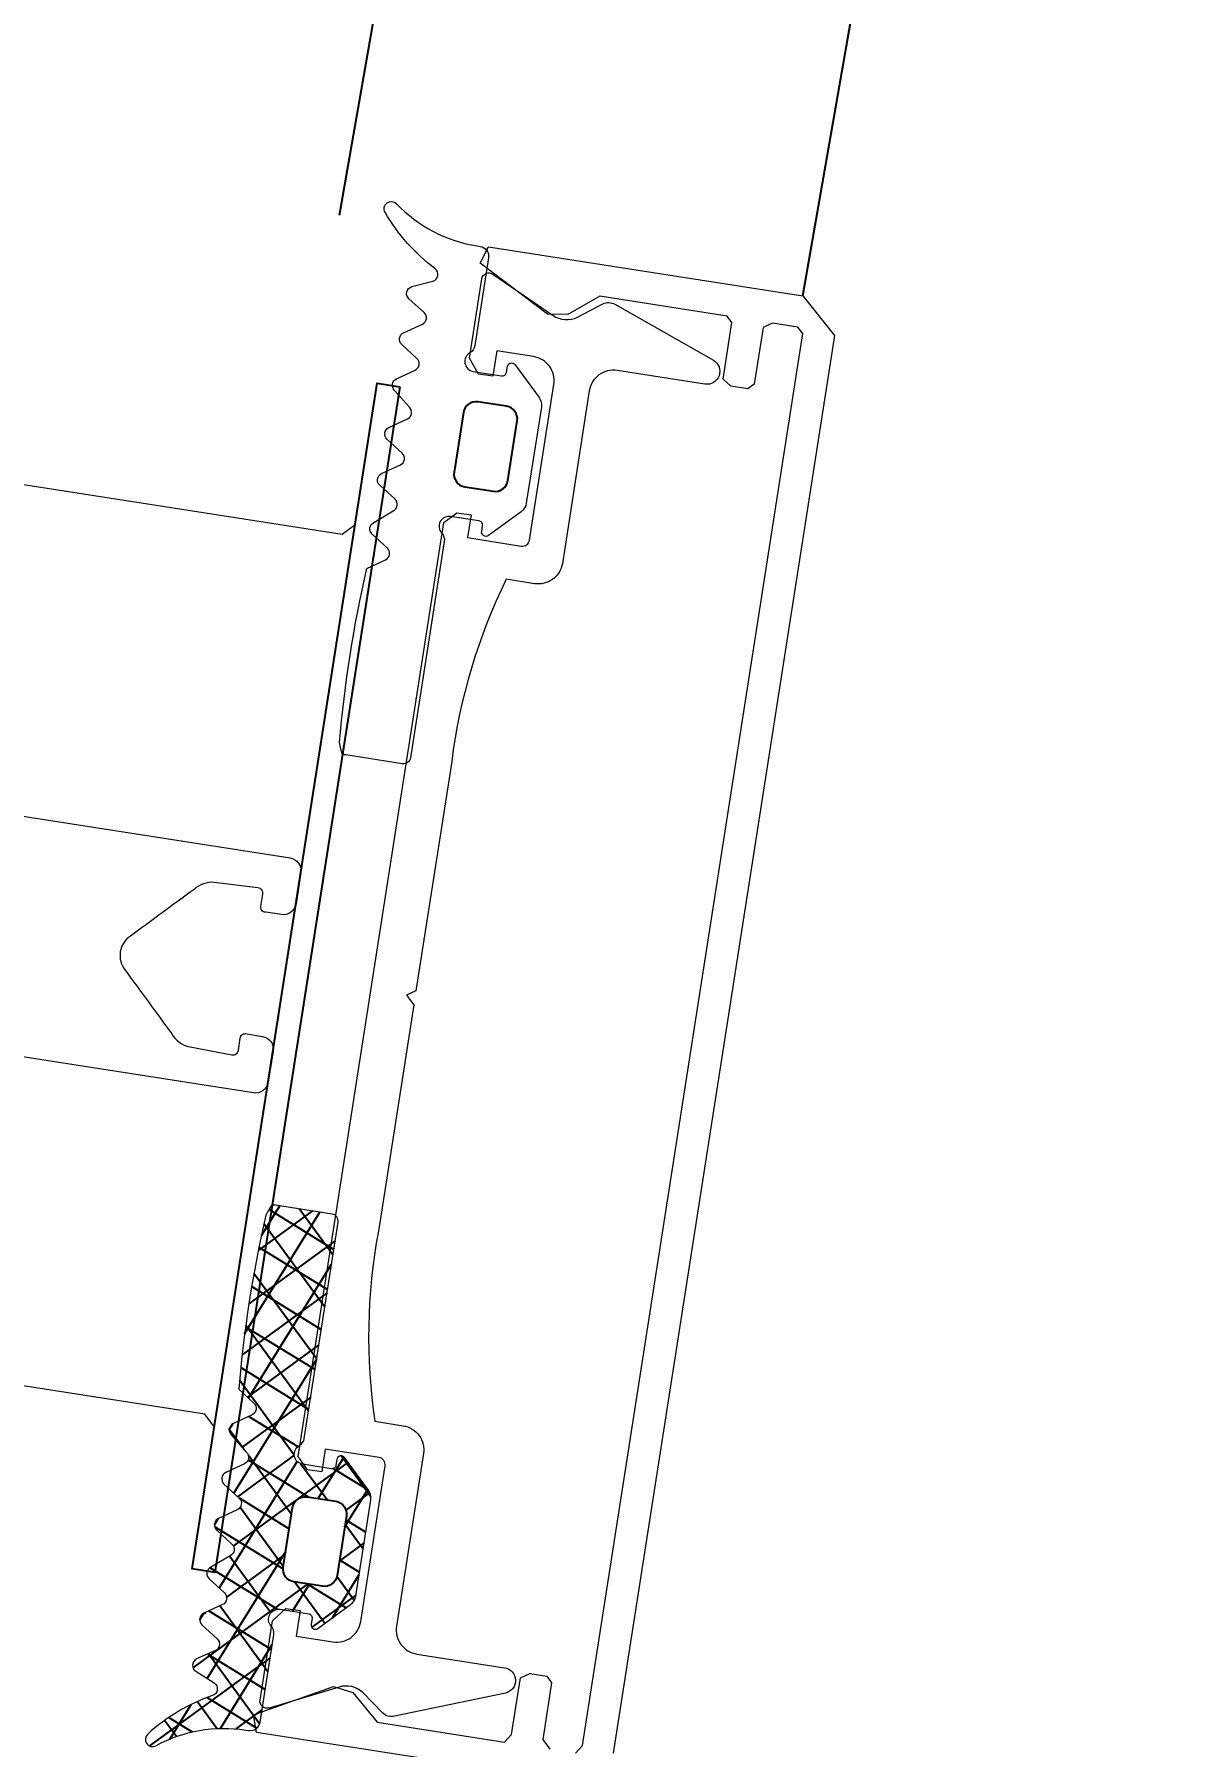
# Model space of a CAD drawing. Header units: millimetres. Extents: x -222892 to 671268, y 0 to 135099.
# Drawn here: x -53053.3 to -53004.1, y 112690.8 to 112763.7 of the extents above; entities that cross this region are included whole.
import ezdxf
from ezdxf import colors
from ezdxf.entities.mleader import LeaderData, LeaderLine
from ezdxf.math import Vec2, Vec3

# ---------------------------------------------------------------- set-up
doc = ezdxf.new("R2010")
doc.units = ezdxf.units.MM
for name, color, linetype in [('_TEXT', 7, 'Continuous'), ('АР_новое окно', 155, 'Continuous'), ('АР_Сущ Несущая стена', 216, 'Continuous')]:
    doc.layers.add(name, color=color, linetype=linetype)
doc.layers.add('АР_Окна', color=4, linetype='Continuous', lineweight=5)
doc.styles.add('ISOCPEUR', font='isocpeur.ttf', dxfattribs={"width": 0.85})

# ---------------------------------------------------------------- blocks, each defined once
blk = doc.blocks.new('стойка витр.')
h = blk.add_hatch()
h.set_pattern_fill('ANSI37', scale=0.5, angle=-69.23283665521843)
h.set_pattern_definition([(335.7671633447816, (-69115.91679156918, 318510.7132420751), (0.6515825639889636, 1.447617495164233), []), (65.76716334478155, (-69115.91679156918, 318510.7132420751), (-1.447617495164233, 0.6515825639889636), [])])
edge = h.paths.add_edge_path()
edge.add_arc((-61.4231846681505, -46.18171078326122), 0.5487303657935584, 155.7657062155241, 200.7671633447816)
edge.add_line((-61.92355794899049, -45.95647403381008), (-61.2158101547102, -44.38418138318229))
edge.add_arc((-61.04906058835331, -44.45924160668073), 0.1828645893715156, 20.76716334478156, 155.7657062155241)
edge.add_line((-60.87807688978501, -44.39440310015198), (-60.79158864807687, -44.62247867199039))
edge.add_arc((-60.62063568932354, -44.55765182228788), 0.1828317201998032, 200.7671633447816, 290.7671633447816)
edge.add_line((-60.55580883962102, -44.72860478100483), (-59.41573388126562, -44.29627843504568))
edge.add_arc((-59.56703588945675, -43.89728440591716), 0.4267183308264255, -69.23283665521843, 72.29363907948373)
edge.add_arc((-59.30747769982554, -43.08429274379887), 0.4267017864716978, 200.7671633447816, 252.293639079486)
edge.add_line((-59.70645626049372, -43.23558888620755), (-63.00984306025202, -34.52432573194528))
edge.add_arc((-62.72490235927398, -34.41627373836673), 0.3047399585219917, 110.7671633447816, 200.7671633447816)
edge.add_line((-62.83295435277978, -34.13133303751965), (-60.55276270053582, -33.26666451912024))
edge.add_arc((-60.44481104638544, -33.55134061801073), 0.3044569814295733, 76.40287424864536, 110.7671633447816)
edge.add_line((-60.3732352333609, -33.25541671472456), (-60.07017099490622, -33.59351893464918))
edge.add_arc((-108.2133039044274, -55.86215009907028), 53.04387976268197, 16.71140087810911, 24.82292581145404)
edge.add_line((-57.40971669906867, -40.60932389061054), (-57.92081016927841, -41.32469074693654))
edge.add_arc((-57.67080742027611, -41.49902445886983), 0.304784542952794, 145.110888314415, 256.4234383751481)
edge.add_line((-57.74235391136608, -41.79529244099831), (-56.88543317024596, -41.99189640294935))
edge.add_arc((-56.95697966133594, -42.28816438507783), 0.304784542952794, -34.8891116855724, 76.4234383751481)
edge.add_line((-56.70697691233363, -42.46249809701112), (-57.17481998566655, -43.29191928954242))
edge.add_arc((-56.92481723669334, -43.46625300146843), 0.304784542952794, 145.1108883144276, 256.4234383751481)
edge.add_line((-56.99636372778332, -43.76252098359691), (-56.1394429866632, -43.95912494554796))
edge.add_arc((-56.21098947775317, -44.25539292764006), 0.3047845429175452, -34.88911168634446, 76.4234383742182)
edge.add_line((-55.96098672877997, -44.42972663955879), (-56.47208019898972, -45.14509349588479))
edge.add_arc((-56.22207744998741, -45.31942720781808), 0.304784542952794, 145.110888314415, 256.4234383752311)
edge.add_line((-56.29362394107739, -45.61569518994656), (-55.43668121195515, -45.81235713578644))
edge.add_arc((-55.50822770304512, -46.10862511790765), 0.3047845429466369, -34.88911168643649, 76.42343837776687)
edge.add_line((-55.25822495407192, -46.28295882984094), (-55.76931842428166, -46.99832568616694))
edge.add_arc((-55.51931567527936, -47.17265939811477), 0.3047845429466368, 145.1108883110316, 256.4234383751786)
edge.add_line((-55.59086216636933, -47.46892738023598), (-54.69071301640361, -47.77952769444528))
edge.add_arc((-54.76225950749358, -48.07579567657376), 0.304784542952794, -34.88911168566796, 76.42343837513553)
edge.add_line((-54.51225675849128, -48.25012938850705), (-55.0233282406989, -48.96555422872189))
edge.add_arc((-54.7733254917257, -49.13988794066245), 0.3047845429466368, 145.1108883109486, 256.4234383751578)
edge.add_line((-54.84487198281568, -49.43615592278366), (-53.98795124169555, -49.6327598847347))
edge.add_arc((-54.05949773284374, -49.92902786688501), 0.3047845429818857, -34.88911169317796, 76.42343837111807)
edge.add_line((-53.80949498384143, -50.10336157886923), (-54.32058845405118, -50.81872843519523))
edge.add_arc((-54.07058570504887, -50.99306214712851), 0.3047845429527939, 145.110888314415, 256.4234383750821)
edge.add_line((-54.14213219613885, -51.289330129257), (-53.29055360303028, -51.47184183257195))
edge.add_arc((-53.362076024001, -51.76811134383752), 0.3047803799531579, -43.67508993618791, 76.42790436632716)
edge.add_line((-53.141638296569, -51.97858292939782), (-53.80995652789716, -52.62318184232572))
edge.add_arc((-53.58948976171087, -52.83365406201483), 0.304801821276656, 136.3285933989482, 262.747126980386)
edge.add_arc((-54.63612651554286, -61.05759711530845), 7.985474883734515, 59.5860415328172, 82.74712698038475)
edge.add_arc((-50.74783774605021, -54.43386708250182), 0.3048115604497932, 253.2910110232634, 419.5860415328165)
edge.add_arc((-52.57053616183111, -60.50577614369104), 6.03477116777137, 73.29101102326332, 110.7671633447816)
edge.add_line((-54.71029190413537, -54.86308986830409), (-54.82445022999309, -54.90637969896488))
edge.add_arc((-54.97574411131791, -54.50740710097307), 0.4266954176128115, 200.7671633447816, 290.7671633447816)
edge.add_line((-55.37471671431558, -54.65870098416781), (-56.71485841512913, -51.12465313347639))
edge.add_arc((-56.31587985443184, -50.97335699107498), 0.4267017864716978, 149.2366398299847, 200.7671633447816)
edge.add_arc((-57.04912318740389, -50.53689152278093), 0.4266140358978636, -30.76336017001563, 40.01429570365114)
edge.add_arc((-57.04924751253566, -50.53686138928606), 0.4266898917694475, 40.00046259028549, 110.7671633447816)
edge.add_line((-57.20053943697712, -50.13789395169442), (-58.34061702035251, -50.57022129308461))
edge.add_arc((-58.27579017065, -50.74117425180884), 0.1828317201998032, 110.7671633447816, 200.7671633447816)
edge.add_line((-58.44674312937423, -50.80600110151136), (-58.36025488766609, -51.03407667334977))
edge.add_arc((-58.5312385862635, -51.09891517987853), 0.1828645893715156, 245.768620474039, 380.7671633447816)
edge.add_line((-58.60629032819998, -51.26566856380668), (-60.17861897521652, -50.55800074261788))
edge.add_arc((-59.95340767674497, -50.05761600615369), 0.5487303657759914, 200.7671633447816, 245.768620474038)
edge.add_line((-60.46648650063435, -50.25217996134597), (-61.93626349206897, -46.37627473846078))
edge = h.paths.add_edge_path(flags=16)
edge.add_arc((-59.3589242202288, -49.0410722918532), 0.5414973949664272, 200.7671633447816, 290.7671633447816)
edge.add_line((-60.77816753828665, -46.82561758724478), (-59.8652400081919, -49.23307164497237))
edge.add_arc((-60.27185175029445, -46.63361823412561), 0.5414973949664272, 110.7671633447816, 200.7671633447816)
edge.add_line((-59.31039323387085, -45.68990118378861), (-60.46385110344272, -46.12730244614795))
edge.add_arc((-59.11839388072258, -46.19621697176626), 0.5414973949664272, 20.76716334478156, 110.7671633447816)
edge.add_line((-57.69915056266473, -48.4116716763674), (-58.61207809275948, -46.00421761863981))
edge.add_arc((-58.20546635065693, -48.60367102949385), 0.5414973949664272, -69.23283665521843, 20.76716334478156)
edge.add_line((-59.16692486710963, -49.54738807983085), (-58.01346699753776, -49.10998681747151))
at = {"lineweight": 0, "ltscale": 100, "transparency": 33554687}
for points in [[(-69.8438361948356, -5.633594956780144), (-69.21493715024553, -5.916666730459838), (-30.90838462579995, 8.609511357899464), (-30.62531285212026, 9.238410402496811), (-31.1873041553481, 10.72042096611403)], [(-67.79633972485317, -59.86096016635565), (-55.14222276612418, -55.06240889040782), (-55.17360051473952, -54.29197395897063), (-58.74284135404741, -53.81994964957266), (-59.49761640312499, -54.23655585793313), (-60.24856024209294, -55.69488708899735), (-65.37859903858043, -57.64024244590109), (-65.73629895772319, -57.38465222291416), (-66.6008891230158, -55.10466719327087), (-67.02936398953898, -55.00637070929224), (-67.71337109521846, -55.26575215648336), (-67.85490698204376, -55.58020167878567), (-66.99031681675115, -57.86018670842168), (-67.20262765098596, -58.33192996972502)], [(-68.22862381348386, -58.72099664351117), (-68.58632373265573, -58.46540642052423), (-90.15068845250062, -1.598661102303595), (-90.00917455367744, -1.284153596119722), (-88.98317839115043, -0.8950869223335758), (-88.55468153662514, -0.9934413902010419), (-87.69009137133253, -3.273426419786119), (-87.37564184903749, -3.414962306625966), (-86.69163474338711, -3.155580859434849), (-86.43607351230457, -2.797891934278596), (-87.30066367759719, -0.5179069046935183), (-87.1591497787449, -0.2033993985096458), (-82.02911098225741, 1.741955958394101), (-80.54324021661887, 1.262233232868311), (-79.70200834979187, 1.450846736610401), (-77.34320693471818, 4.170836259007046), (-77.83057009245385, 4.768357554989052), (-90.48468705118285, -0.0301937209587777), (-91.4479567084054, -1.960141251613095), (-69.79711318280897, -59.05493725829001)], [(-56.0608929025766, -41.98018508909445), (-55.7778211288678, -41.3512860444971), (-17.47126860445132, -26.8251079561378), (-16.84236955983215, -27.10817972981749), (-16.28037825660431, -28.59019029343472)]]:
    blk.add_lwpolyline(points, dxfattribs=at)
at = {"color": 7, "lineweight": 0, "ltscale": 100, "transparency": 33554687}
for points in [[(-74.06369480097783, 3.308391450875206, 0.5779496213016146), (-74.28822709678207, 3.786457927264564), (-75.21591578132939, 3.825837128097191, -0.615333828900983), (-75.41972296024323, 4.330405631961185, 0.1014034095220688), (-73.83454927545972, 7.11715754520992, 0.8870851218243345), (-74.38353605600423, 7.372048574252403, -0.1649969122064492), (-77.37516639285604, 4.905523520799761), (-77.48916274512885, 4.862295111939602, 0.4143043114941015), (-77.73690205768798, 4.311953389369592), (-76.39677740688785, 0.7779505007420084, 0.2286961432583318), (-76.12757003956358, 0.5227576163306367, -0.3190489133936659), (-75.8308042481076, 0.1276532846095506, -0.3190018552396916), (-76.10608007785049, -0.2827473570214352), (-77.2460725926212, -0.7150424396677408, -0.4143996870833266), (-77.48192731157178, -0.6088826129343943), (-77.5683841292921, -0.380889908366953, 0.6683385997492722), (-77.90615079682902, -0.370689789611788), (-78.61388821495348, -1.942959389103635, 0.1988829373258806), (-78.62659800215624, -2.362689632165711), (-77.15678812476108, -6.238681577618991, 0.1988829373551211), (-76.86896414318471, -6.544446800158767), (-75.29665854779887, -7.25210424636316, 0.6683385997492723), (-75.05058378231479, -7.020506375207333), (-75.13704060006421, -6.792513670639892, -0.4143996870833266), (-75.03088077326538, -6.556658951718418), (-73.89088825849467, -6.124363869072113, -0.7102015621310012), (-73.37286607688293, -6.741579856578028, 0.2286961432583318), (-73.40517316877958, -7.111109647914418), (-70.10181337440736, -15.82230158713355, 0.414362099440266), (-69.70872084749863, -15.99923473002855), (-67.42870682594366, -15.13463357074215, 0.1511707915363169), (-67.28675684856717, -15.02397433044825), (-67.28408048482379, -14.56993261339812, 0.03540799054371244), (-69.94453478069045, -7.554127657436766), (-70.80145552181057, -7.357523695485725, -0.527867958552825), (-70.9799117797229, -6.88692200143123), (-70.46881830951315, -6.171555145097955, 0.5278679585528249), (-70.64727456742548, -5.700953451043461), (-71.54744570542243, -5.39029515288712, -0.527867958552825), (-71.72590196330566, -4.91969345882535), (-71.21480849309592, -4.20432660249935, 0.5278679585528249), (-71.39326475097914, -3.733724908495788), (-72.25018549209926, -3.537120946544746, -0.527867958552825), (-72.4286417500116, -3.066519252482976), (-71.91757026780397, -2.351094412268139, 0.5278679585717272), (-72.0960265256872, -1.880492718206369), (-72.95294726680731, -1.683888756255328, -0.5278679585717273), (-73.13140352474875, -1.213287062200834), (-72.66353846338461, -0.3839238536165794, 0.5278679585528249), (-72.84199472126784, 0.08667784044519067), (-73.69893745039008, 0.2833397862850688, -0.5278679585717273), (-73.8773937083024, 0.753941480339563), (-73.36630023809266, 1.469308336665563, 0.5278679585717272), (-73.5447564960632, 1.939910030763713), (-74.40167723721243, 2.136513992714754, -0.5278679585528251), (-74.58013349509565, 2.607115686776524)], [(-53.29055360303028, -51.47184183257923, -0.5779496213016146), (-53.141638296569, -51.97858292939782), (-53.80995652789716, -52.62318184232572, 0.615333828900983), (-53.62795459362678, -53.13601908472629, -0.1014034095220688), (-50.59355139863328, -54.17098724229436, -0.8870851218243345), (-50.83548992767464, -54.72580403192842, 0.1649969122064492), (-54.71037595931557, -54.86312174275372), (-54.82437231158838, -54.90635015161388, -0.4143043114941015), (-55.37473404189222, -54.65865529014263), (-56.71485869266326, -51.12465240150777, -0.2286961432583318), (-56.6825516007957, -50.75512261017138, 0.3190489133936659), (-56.72238630641368, -50.26258777469775, 0.3190018552396916), (-57.20057019143132, -50.1379056140504), (-58.34056270623114, -50.57020069668943, 0.4143996870833266), (-58.44672253300087, -50.80605541561818), (-58.36026571528055, -51.03404812018562, -0.6683385997492722), (-58.60634048073553, -51.26564599134144), (-60.17864607612137, -50.55798854513705, -0.1988829373258806), (-60.46647005763953, -50.25222332264093), (-61.93627993503469, -46.37623137718037, -0.1988829373551211), (-61.92357014780282, -45.95650113405281), (-61.21583272970747, -44.38423153456097, -0.6683385997492723), (-60.87806606217055, -44.39443165331613), (-60.79160924445023, -44.62242435788357, 0.4143996870833266), (-60.55575452549965, -44.72858418460964), (-59.41576201069984, -44.29628910197061, 0.7102015621310012), (-59.43724861560622, -43.49078250258754, -0.2286961432583318), (-59.70645598293049, -43.23558961817616), (-63.00981577733182, -34.52439767894975, -0.414362099440266), (-62.83288180333329, -34.13130552614166), (-60.55286778177833, -33.26670436685527, -0.1511707915363169), (-60.3732352333609, -33.25541671472456), (-60.07017099493532, -33.59351893464918, -0.03540799054371244), (-57.40971669906867, -40.60932389061054), (-57.92081016927841, -41.32469074693654, 0.527867958552825), (-57.74235391136608, -41.79529244099831), (-56.88543317024596, -41.99189640294935, -0.5278679585528249), (-56.70697691233363, -42.46249809701112), (-57.17481998566655, -43.29191928953514, 0.527867958552825), (-56.99636372778332, -43.76252098359691), (-56.1394429866632, -43.95912494554796, -0.5278679585528249), (-55.96098672877997, -44.42972663955879), (-56.47208019898972, -45.14509349588479, 0.527867958552825), (-56.29362394107739, -45.61569518994656), (-55.43668121195515, -45.81235713578644, -0.5278679585717272), (-55.25822495407192, -46.28295882984094), (-55.76931842428166, -46.99832568616694, 0.5278679585717273), (-55.59086216636933, -47.46892738023598), (-54.69071301640361, -47.77952769444528, -0.5278679585528249), (-54.51225675849128, -48.25012938850705), (-55.02332824072801, -48.96555422872189, 0.5278679585717273), (-54.84487198281568, -49.43615592278366), (-53.98795124169555, -49.6327598847347, -0.5278679585717272), (-53.80949498384143, -50.10336157886923), (-54.32058845405118, -50.81872843519523, 0.5278679585528251), (-54.14213219613885, -51.289330129257)]]:
    blk.add_lwpolyline(points, format="xyb", close=True, dxfattribs=at)
at = {"lineweight": 0, "ltscale": 100, "transparency": 33554687}
blk.add_lwpolyline([(-73.55412178576807, -6.30930235532287), (-74.18304982228437, -6.026241575636959), (-74.75303158370662, -6.242383619959583), (-74.40718232482322, -7.154412422125461), (-76.57319999407628, -7.975785172551696, -0.414362099391309), (-76.9662925209559, -7.798852029714908), (-79.34394296052051, -1.52882071842032, -0.4143260923197838), (-78.74236241533072, -0.1922330582674476), (-77.26035185172805, 0.3697582449676702), (-76.87127418394084, -0.6562669095073943), (-76.3012924225186, -0.4401248651847709), (-76.06142006575828, 0.3027815256646136), (-77.27188147796551, 3.494853341355338, 0.5512236456822476), (-77.7769173583074, 3.597680757055059), (-79.92338595120236, 1.349376512123854, -0.2673491356416615), (-80.91622193696094, 1.059369939495809), (-82.0875922003761, 1.397509788286698, 0.2496293600316565), (-82.58705019962508, 1.269536347390385), (-86.19986947378493, -1.925987660470128, 0.8270430078467679), (-85.63532520958688, -2.84412238272489), (-82.10129332900397, -1.503986737930973, -0.4143260923197836), (-80.76472567670862, -2.105611734441482), (-78.12768279598095, -9.059679143334506, 0.4143260923033303), (-76.7911151413573, -9.661304145942267), (-75.65109363460215, -9.228998069294903, -0.08279896819570452), (-71.78454054114991, -16.33338165576424), (-68.2828855071275, -25.56749207813118), (-67.85441064060433, -25.66578856210981), (-68.06674346281216, -26.13747383952432), (-64.60831683766446, -35.257587909633, -0.08279896819570452), (-62.79196445917478, -43.13942544953898), (-63.93198596592993, -43.57173152618634, 0.4143260923033303), (-64.53356650879141, -44.90831919242919), (-61.89652362803463, -51.86238660132221, -0.4143260923197836), (-62.49810417322442, -53.19897426147509), (-66.03213605380733, -54.539109906269, 0.8270430078467679), (-65.84594417811604, -55.60071914693981), (-61.02268547978019, -55.59720897083025, 0.2496293600316565), (-60.5639567229955, -55.36182965500484), (-59.91132736596046, -54.3320132763838, -0.2673491356416615), (-58.97583718542592, -53.89078178507043), (-55.8782996214868, -54.15051325823879, 0.5512236456822476), (-55.5684323037276, -53.73866745794658), (-56.77889371593483, -50.54659564225585), (-57.45105016132584, -50.14953851031169), (-58.02103192274808, -50.36568055463431), (-57.63195425496087, -51.39170570910937), (-59.11396481856355, -51.95369701235177, -0.4143260923197838), (-60.45053247085889, -51.35207201584126), (-62.82818291042349, -45.08204070453939, -0.414362099391309), (-62.65124893639586, -44.68894855178223), (-60.48523126714281, -43.867575801356), (-60.13938200823031, -44.77960460352188), (-59.56940024680807, -44.56346255919925), (-59.28629948117305, -43.93455252060812)], format="xyb", close=True, dxfattribs=at)
at = {"color": 7, "lineweight": 0, "ltscale": 100, "transparency": 33554687}
blk.add_lwpolyline([(-72.00534459005576, 0.06645459306309931), (-72.91737339223619, -0.2793946658493951)], dxfattribs=at)
blk.add_lwpolyline([(-72.91737339223619, -0.2793946658493951), (-54.81141330953687, -48.02608389785019), (-53.89938450735644, -47.68023463893769), (-72.00534459005576, 0.06645459306309931)], close=True)
at = {"color": 7}
for points in [[(-75.33468511578394, -1.905527627641277), (-74.42175758568919, -4.312981685368868, -0.414213562373095), (-74.73607402053312, -5.011296826465696), (-75.88953189010499, -5.44869808882504, -0.414213562373095), (-76.58784703121637, -5.134381653973833), (-77.50077456128201, -2.726927596246242, -0.414213562373095), (-77.18645812643808, -2.028612455142138), (-76.03300025686622, -1.591211192782794, -0.414213562373095)], [(-57.69915056266473, -48.4116716763674), (-58.61207809275948, -46.00421761863981, 0.414213562373095), (-59.31039323387085, -45.68990118378861), (-60.46385110341362, -46.12730244614795, 0.414213562373095), (-60.77816753828665, -46.82561758724478), (-59.8652400081919, -49.23307164497237, 0.414213562373095), (-59.16692486710963, -49.54738807983085), (-58.01346699753776, -49.10998681747151, 0.414213562373095)]]:
    blk.add_lwpolyline(points, format="xyb", close=True, dxfattribs=at)
at = {"lineweight": 0, "ltscale": 100, "transparency": 33554687}
blk.add_lwpolyline([(-33.2204523376422, -7.186144611914642), (-64.21182667926769, -18.93829823563283, 0.4143255057077639), (-64.53033920991584, -19.64587643784762), (-64.05480472955969, -20.89989428329136, 0.410627156480438), (-63.35370618529851, -21.2207818566676), (-62.72021259606117, -20.98055557451153, 0.4925517741577297), (-62.57218080674647, -20.68314875576471), (-62.75156135272118, -20.21010964907327, -0.4411110715409258), (-62.61002546586678, -19.89566012677096), (-60.83807044223067, -19.28752400128724, -0.2080566110632873), (-59.94503853938659, -19.40384657128016, -1.575399656426527e-05), (-56.87977393603069, -20.78551547546522, -0.4398191101055806), (-56.36006749374792, -22.15601788895583, -1.575399656426528e-05), (-57.73845635901671, -25.2227588602982, -0.2080566110632873), (-58.32981322327396, -25.9019745689875), (-60.05946139091975, -26.62167684709857, -0.4411110715409258), (-60.37391091321479, -26.48014096025872), (-60.5532914591895, -26.00710185356729, 0.4925517741577297), (-60.86130306290579, -25.88263065828505), (-61.49479665214312, -26.12285694043385, 0.410627156480438), (-61.80683951149695, -26.82793655114801), (-61.3313050311408, -28.08195439658448, 0.4143255057077639), (-60.62370682114852, -28.40042247599195), (-29.6323624739598, -16.64818975485105, 0.5239329190821609)], format="xyb", dxfattribs=at)
blk = doc.blocks.new('A$Cec9b444d')
at = {"layer": 'АР_новое окно'}
h = blk.add_hatch(dxfattribs=at)
h.set_pattern_fill('ANSI37', color=256, scale=0.4999999999999999, angle=13.33280903078263)
h.set_pattern_definition([(58.33280903078264, (-324779.8570535549, -27617.15146731825), (-1.351140091152684, 0.8334126853365726), []), (148.3328090307826, (-324779.8570535549, -27617.15146731825), (-0.8334126853365726, -1.351140091152684), [])])
edge = h.paths.add_edge_path()
edge.add_arc((6246.713757983909, 114.9106332943197), 0.5487303657935583, -8.864195898265393, 36.13726123099201, ccw=False)
edge.add_line((6247.156916215565, 115.2342314945803), (6246.140093192646, 116.6267407618972))
edge.add_arc((6245.992410560925, 116.5189015514164), 0.1828645893715156, 36.13726123099201, 171.1358041017345, ccw=False)
edge.add_line((6245.81173004451, 116.5470797006187), (6245.774143142668, 116.3060695198755))
edge.add_arc((6245.593495109389, 116.3342426031809), 0.1828317201998032, -98.8641958982655, -8.864195898265393, ccw=False)
edge.add_line((6245.56532202611, 116.1535945699609), (6244.360591201193, 116.3414791610771))
edge.add_arc((6244.426345500503, 116.7631009169903), 0.4267183308264255, 119.60932836703239, 261.1358041017346, ccw=False)
edge.add_arc((6244.004684767595, 117.505076740617), 0.4267017864716978, -60.39067163296983, -8.864195898265393, ccw=False)
edge.add_line((6244.426290177841, 117.4393249904502), (6245.86190816406, 126.6446208080611))
edge.add_arc((6245.560807922168, 126.691579095059), 0.3047399585219916, -8.864195898265393, 81.1358041017345, ccw=False)
edge.add_line((6245.607766209128, 126.9926793368315), (6243.198260456858, 127.3684553971519))
edge.add_arc((6243.151345776343, 127.0676347634014), 0.3044569814295733, 81.1358041017345, 115.5000931978708, ccw=False)
edge.add_line((6243.020273220328, 127.3424329413064), (6242.793460604276, 126.9490920192387))
edge.add_arc((6294.494447998623, 115.0890295098355), 53.04387976268197, 167.0800416350621, 175.191566568407, ccw=False)
edge.add_line((6241.637254483066, 119.5354071295272), (6242.284906470421, 118.9408373878638))
edge.add_arc((6242.076236380506, 118.7186878633713), 0.3047845429527939, -64.520470928632, 46.79207913210121, ccw=False)
edge.add_line((6242.207351212995, 118.4435469571426), (6241.409406244431, 118.0744262430769))
edge.add_arc((6241.540521076923, 117.7992853367318), 0.3047845429527939, 115.47952907136809, 226.7920791320885, ccw=False)
edge.add_line((6241.331850987003, 117.5771358123557), (6241.960706795926, 116.8620434914578))
edge.add_arc((6241.75203670604, 116.6398939669664), 0.3047845429527939, -64.520470928632, 46.79207913208859, ccw=False)
edge.add_line((6241.883151538532, 116.3647530606214), (6241.085206569967, 115.9956323465557))
edge.add_arc((6241.216321402456, 115.7204914403269), 0.3047845429175451, 115.47952907229799, 226.7920791328606, ccw=False)
edge.add_line((6241.007651312565, 115.4983419159519), (6241.655303299921, 114.9037721742885))
edge.add_arc((6241.446633209991, 114.6816226497955), 0.3047845429527939, -64.52047092871487, 46.79207913210121, ccw=False)
edge.add_line((6241.577748042494, 114.4064817435673), (6240.779793518164, 114.0372997572484))
edge.add_arc((6240.910908350656, 113.7621588509033), 0.3047845429466368, 115.47952906874929, 226.7920791329526, ccw=False)
edge.add_line((6240.702238260767, 113.5400093265283), (6241.349890248122, 112.9454395848649))
edge.add_arc((6241.141220158191, 112.7232900603718), 0.3047845429466368, -64.52047092866252, 46.792079135484585, ccw=False)
edge.add_line((6241.272334990679, 112.4481491541431), (6240.455603399477, 111.9585671330972))
edge.add_arc((6240.586718231985, 111.6834262267527), 0.3047845429527939, 115.4795290713806, 226.7920791321841, ccw=False)
edge.add_line((6240.378048142064, 111.4612767023766), (6241.025690573654, 110.8666456884599))
edge.add_arc((6240.817020483753, 110.644496163968), 0.3047845429466368, -64.52047092864171, 46.792079135567576, ccw=False)
edge.add_line((6240.948135316242, 110.3693552577393), (6240.150190347677, 110.0002345436736))
edge.add_arc((6240.281305180243, 109.7250936373313), 0.3047845429818856, 115.47952907539809, 226.7920791396941, ccw=False)
edge.add_line((6240.072635090327, 109.5029441128388), (6240.720287077683, 108.9083743711754))
edge.add_arc((6240.511616987763, 108.6862248467993), 0.3047845429527939, -64.52047092856589, 46.79207913210121, ccw=False)
edge.add_line((6240.642731820257, 108.4110839404542), (6239.847107537582, 108.0568543216197))
edge.add_arc((6239.978199132887, 107.7817069544112), 0.3047803799531579, 115.47506308018899, 235.578057382704, ccw=False)
edge.add_line((6239.805911978639, 107.5302945114304), (6240.592811895587, 107.0373994540356))
edge.add_arc((6240.420496457753, 106.7859804012179), 0.3048018212766559, -70.84415953386991, 55.574374047567915, ccw=False)
edge.add_arc((6243.140857000568, 98.95473999140154), 7.985474883734514, 109.1558404661314, 132.3169259136989, ccw=False)
edge.add_arc((6237.969996498086, 104.6340701250293), 0.3048115604497932, -227.6830740863004, -61.38804357674729, ccw=False)
edge.add_arc((6241.005864583129, 99.06865781928656), 6.034771167771369, 81.1358041017345, 118.61195642325279, ccw=False)
edge.add_line((6241.935780459145, 105.0313517996688), (6242.056412925521, 105.0125384837674))
edge.add_arc((6242.122163692979, 105.4341375930554), 0.4266954176128115, -98.8641958982655, -8.864195898265393, ccw=False)
edge.add_line((6242.543762807669, 105.3683868248567), (6243.12617463118, 109.1028573973427))
edge.add_arc((6242.704569220905, 109.1686091475084), 0.4267017864716978, -8.864195898265393, 42.666327616531476, ccw=False)
edge.add_arc((6243.332023453021, 109.7469248717418), 0.4266140358978635, 151.888671742865, 222.6663276165318, ccw=False)
edge.add_arc((6243.332138889778, 109.7469800000063), 0.4266898917694475, 81.1358041017345, 151.9025048562306, ccw=False)
edge.add_line((6243.397888806782, 110.1685736563076), (6244.602622405583, 109.9806886326289))
edge.add_arc((6244.574449322305, 109.8000405994089), 0.1828317201998032, -8.864195898265393, 81.1358041017345, ccw=False)
edge.add_line((6244.755097355554, 109.7718675161024), (6244.717510453713, 109.5308573353592))
edge.add_arc((6244.898190970162, 109.5026791860417), 0.1828645893715156, -188.8641958982654, -53.86565302752291, ccw=False)
edge.add_line((6245.006022668847, 109.3549910695618), (6246.398583653422, 110.3717432633264))
edge.add_arc((6246.075007994147, 110.8149179536356), 0.5487303657759913, -53.86565302752177, -8.864195898265393, ccw=False)
edge.add_line((6246.61718451527, 110.7303624564647), (6247.255934505077, 114.8260777971505))
edge = h.paths.add_edge_path(flags=16)
edge.add_arc((6245.2836398548, 111.6869891498476), 0.5414973949664271, -98.8641958982655, -8.864195898265393, ccw=False)
edge.add_line((6246.215418726352, 114.1475336583632), (6245.818669795088, 111.6035482022512))
edge.add_arc((6245.68038878602, 114.2309746059578), 0.5414973949664271, -8.864195898265393, 81.1358041017345, ccw=False)
edge.add_line((6244.544957026569, 114.9560946438825), (6245.763829733602, 114.7660045462461))
edge.add_arc((6244.461516078987, 114.4210647035943), 0.5414973949664271, 81.1358041017345, 171.1358041017345, ccw=False)
edge.add_line((6243.529737207435, 111.9605201950786), (6243.926486138699, 114.5045056511906))
edge.add_arc((6244.064767147767, 111.8770792474839), 0.5414973949664271, 171.1358041017345, 261.1358041017346, ccw=False)
edge.add_line((6245.200198907246, 111.1519592095605), (6243.981326200214, 111.3420493071969))
at = {"layer": 'АР_новое окно', "ltscale": 100}
for p, q in [((6245.930018056468, 169.5069999180103), (6599.997908553745, 2195.475740699124)), ((6265.631413916338, 166.0638906875754), (6619.699304413616, 2192.032631468689))]:
    blk.add_line(p, q, dxfattribs=at)
at = {"layer": 'АР_новое окно', "lineweight": 0, "ltscale": 100, "transparency": 33554687}
for points in [[(6248.874901417567, 165.9437810967507, -0.5779496213016146), (6248.996002352272, 166.4578792113031), (6249.895622005147, 166.6877519957932, 0.615333828900983), (6249.99097727606, 167.2235076430143, -0.1014034095220688), (6247.865106377511, 169.6233898817621, -0.8870851218243345), (6248.349716496793, 169.9860315150535, 0.1649969122064492), (6251.785754496848, 168.1895792407825), (6251.906215803817, 168.1707926180713, -0.4143043114941015), (6252.26213895804, 167.6833816139891), (6251.679734544286, 163.9489585534292, -0.2286961432583318), (6251.468950365515, 163.643727419917, 0.3190489133936659), (6251.260057731979, 163.1959091134678, 0.3190018552396916), (6251.614061792978, 162.8511097604362), (6252.818705498763, 162.6632387560824, 0.4143996870833266), (6253.027592960675, 162.8157621494134), (6253.065166205984, 163.0566847632585, -0.6683385997492722), (6253.39356649325, 163.1363315802708), (6254.410374608709, 161.7438427282878, -0.1988829373258806), (6254.509382518031, 161.3357588526882), (6253.870618236336, 157.2399518711866, -0.1988829373551211), (6253.652048522796, 156.8813960234251), (6252.259507954309, 155.8646587360269, -0.6683385997492723), (6251.970956026234, 156.0405227428616), (6252.008529271568, 156.2814453568243, 0.4143996870833266), (6251.85600587815, 156.490332818747), (6250.651362172348, 156.6782038231003, 0.7102015621310012), (6250.271782145572, 155.9674144315639, -0.2286961432583318), (6250.379611896979, 155.6124936522981), (6248.944005647035, 146.4072730884204, -0.414362099440266), (6248.595858597369, 146.1530670626619), (6246.18654054958, 146.5288138493071, -0.1511707915363169), (6246.024818730906, 146.6078158550453), (6245.928551601023, 147.0515428921345, -0.03540799054371244), (6247.084757722259, 154.4652277819636), (6247.882702690824, 154.8343484960293, 0.527867958552825), (6247.960257948252, 155.3316389267505), (6247.312605960896, 155.9262086684139, -0.5278679585528249), (6247.390161218323, 156.4234990991351), (6248.206902365306, 156.9131423924347, 0.527867958552825), (6248.284457622704, 157.4104328231548), (6247.636805635362, 158.0050025648188, -0.5278679585528249), (6247.71436089276, 158.5022929955389), (6248.512305861325, 158.8714137096046, 0.527867958552825), (6248.589861118752, 159.3687041403258), (6247.942218687162, 159.9633351542424, -0.5278679585717272), (6248.01977394456, 160.4606255849625), (6248.817718913125, 160.8297462990282, 0.5278679585717273), (6248.895274170582, 161.3270367297505), (6248.266408805877, 162.0420677783947, -0.5278679585528249), (6248.343964063276, 162.5393582091148), (6249.141918587591, 162.908540195433, 0.5278679585717273), (6249.219473845018, 163.4058306261543), (6248.571821857678, 164.0004003678183, -0.5278679585717272), (6248.649377115148, 164.4976907985412), (6249.447322083737, 164.8668115127243, 0.5278679585528251), (6249.524877341139, 165.364101943328)], [(6250.359981212199, 156.4277821049945), (6250.917003566788, 156.8344760643644), (6251.519310101618, 156.7405429511579), (6251.369007564672, 155.7767912231768), (6253.657864305483, 155.4198310591258, 0.414362099391309), (6254.006011355134, 155.6740370848838), (6255.039313824056, 162.2996540572542, 0.4143260923197838), (6254.174990575023, 163.4834239027105), (6252.608932312153, 163.7276595529035), (6252.439843152527, 162.6434465179406), (6251.837536617683, 162.7373796311465), (6251.449593866941, 163.4148374344858), (6251.975647968483, 166.7879378464725, -0.5512236456822476), (6252.448616066305, 166.9927204050193), (6255.012655630063, 165.2354781014327, 0.2673491356416615), (6256.043959224535, 165.1564844129549), (6257.120400052341, 165.7289544955599, -0.2496293600316565), (6257.635514002202, 165.7067483423691), (6261.829743903995, 163.3250950671128, -0.8270430078467679), (6261.46670805094, 162.3102617981557), (6257.732254354228, 162.8926709896886, 0.4143260923197836), (6256.548513254805, 162.0283083719162), (6255.40248149422, 154.6798622854087, -0.4143260923033303), (6254.218740393795, 153.815499661074), (6253.014066051822, 154.0033754433664, 0.08279896819570452), (6250.695964075921, 146.2542527705758), (6249.174180750765, 136.4964580001803), (6248.77519294842, 136.3119000320597), (6249.080247637497, 135.894151465393), (6247.577250935021, 126.2568180019793, 0.08279896819570452), (6247.425620541075, 118.1698218234495), (6248.630294883033, 117.9819460411566, -0.4143260923033303), (6249.494618131046, 116.7981761892538), (6248.34858637044, 109.4497301028621, 0.4143260923197836), (6249.212909619473, 108.2659602574058), (6252.947363316184, 107.683551065873, -0.8270430078467679), (6252.984136950899, 106.6063652442822), (6248.263862503344, 105.6149793798057, -0.2496293600316565), (6247.76644906406, 105.7506826039169), (6246.915447708092, 106.6237482048482, 0.2673491356416615), (6245.909066011784, 106.8625430711244), (6242.93170163814, 105.9695140767445, -0.5512236456822476), (6242.543551793771, 106.3085928524436), (6243.069605895314, 109.6816932644302), (6243.645414872569, 110.2088485307813), (6244.247721407412, 110.1149154175754), (6244.078632247775, 109.0307023824955), (6245.644690510646, 108.7864667323025, 0.4143260923197838), (6246.82843161005, 109.6508293501907), (6247.861734078984, 116.2764463225616, 0.414362099391309), (6247.607527317035, 116.6245928347103), (6245.318670576225, 116.9815529987612), (6245.168368039254, 116.0178012706626), (6244.566061504406, 116.1117343839849), (6244.159332130998, 116.668730880343)], [(6239.847107537586, 108.0568543215034, 0.5779496213016146), (6239.805911978639, 107.5302945114304), (6240.592811895586, 107.0373994540356, -0.615333828900983), (6240.520498487118, 106.4980502979478, 0.1014034095220688), (6237.76480732316, 104.8594752932714, 0.8870851218243345), (6238.115977424888, 104.3664890038593, -0.1649969122064492), (6241.93586928125, 105.0313379472951), (6242.056330588215, 105.0125513247003, 0.4143043114941015), (6242.54377033805, 105.3684351102888), (6243.126174751775, 109.1028581708476, 0.2286961432583318), (6243.018345000394, 109.4577789501145, -0.3190489133936659), (6242.955735486894, 109.9479395531469, -0.3190018552396916), (6243.397921305374, 110.1685685879718), (6244.602565011205, 109.9806975836196, -0.4143996870833266), (6244.75508840458, 109.7718101216952), (6244.71751515929, 109.5308875077343, 0.6683385997492722), (6245.006067087334, 109.3550235008984), (6246.398607655821, 110.3717607882966, 0.1988829373258806), (6246.617177369304, 110.7303166360559), (6247.255941651018, 114.8261236174417, 0.1988829373551211), (6247.156933741633, 115.2342074931554), (6246.140125626202, 116.6266963451395, 0.6683385997492723), (6245.811725338934, 116.5470495282436), (6245.774152093642, 116.3061269142827, -0.4143996870833266), (6245.565264631732, 116.1536035209517), (6244.360620925901, 116.3414745253038, -0.7102015621310012), (6244.215505878442, 117.1340930835482, 0.2286961432583318), (6244.426290057213, 117.4393242170605), (6245.861896307191, 126.644544780823, 0.414362099440266), (6245.607689545271, 126.9926912929728), (6243.198371497462, 127.3684380797337, 0.1511707915363169), (6243.020273220328, 127.3424329413064), (6242.793460604302, 126.9490920193562, 0.03540799054371244), (6241.637254483066, 119.5354071295272), (6242.284906470422, 118.9408373878638, -0.527867958552825), (6242.207351212995, 118.4435469571426), (6241.40940624443, 118.0744262430769, 0.5278679585528249), (6241.331850987003, 117.5771358123557), (6241.96070679593, 116.8620434913414, -0.527867958552825), (6241.883151538532, 116.3647530606214), (6241.085206569968, 115.9956323465557, 0.5278679585528249), (6241.007651312565, 115.4983419159519), (6241.655303299906, 114.903772174288, -0.527867958552825), (6241.577748042494, 114.4064817435673), (6240.779793518169, 114.0372997571321, 0.5278679585717272), (6240.702238260767, 113.5400093265283), (6241.349890248106, 112.9454395848643, -0.5278679585717273), (6241.272334990679, 112.4481491541431), (6240.455603399477, 111.9585671330972, 0.5278679585528249), (6240.378048142064, 111.4612767023766), (6241.02569057367, 110.8666456884606, -0.5278679585717273), (6240.948135316242, 110.3693552577393), (6240.150190347677, 110.0002345436736, 0.5278679585717272), (6240.072635090327, 109.5029441128388), (6240.720287077684, 108.9083743711755, -0.5278679585528251), (6240.642731820257, 108.4110839404542)]]:
    blk.add_lwpolyline(points, format="xyb", close=True, dxfattribs=at)
for points in [[(6255.771291116861, 102.8400051993784), (6242.399534592842, 104.9254063156649), (6242.271331714828, 105.6857474027388), (6245.666470513461, 106.8837956721031), (6246.490943675727, 106.6318232286703), (6247.526528858046, 105.3597344114137), (6252.947502124628, 104.5143029468614), (6253.244794162269, 104.8381748947505), (6253.620536171061, 107.2474623063848), (6254.019523973406, 107.4320202745053), (6254.742322451371, 107.3192957607649), (6254.945671819984, 107.0407999014971), (6254.569929811196, 104.6315124897463), (6254.874974944538, 104.2137026508275)], [(6255.959157343374, 104.044618269069), (6256.256449381044, 104.3684902169591), (6265.628100879893, 164.4602591794057), (6265.424761067045, 164.7388163109267), (6264.340578668179, 164.9079006926842), (6263.941581310069, 164.7232814523104), (6263.565839301262, 162.3139940406755), (6263.287343442024, 162.1106446720199), (6262.564544964083, 162.2233691858777), (6262.240703652339, 162.5206564455633), (6262.616445661146, 164.9299438571981), (6262.413105848269, 165.2085009887181), (6256.992132581686, 166.0539324532704), (6255.637155702772, 165.2780565074654), (6254.775109295186, 165.2891063369361), (6251.906015042359, 167.4640972073064), (6252.259657392192, 168.1492918038845), (6265.631413916211, 166.063890687598), (6266.972032707247, 164.3741193537524), (6257.5627984073, 104.04136650509)], [(6246.590105116225, 156.3236961994261), (6246.033113397745, 155.9169974622312), (6205.554121833035, 162.2299253144024), (6205.14742309577, 162.7869170328202), (6205.391658745992, 164.3529752957056)], [(6247.529474471864, 162.3470066370085), (6248.49322619989, 162.1967041000213)], [(6240.600179475386, 117.915820303189), (6240.193480738101, 118.4728120217226), (6199.714489173421, 124.7857398738948), (6199.157497454917, 124.3790411365825), (6198.913261804681, 122.8129828736965)]]:
    blk.add_lwpolyline(points, dxfattribs=at)
at = {"layer": 'АР_новое окно'}
blk.add_lwpolyline([(6248.49322619989, 162.1967041000213), (6240.624561847769, 111.7422073287358), (6239.660810119746, 111.8925098656066), (6247.529474471864, 162.3470066370085)], close=True, dxfattribs=at)
for points in [[(6251.193959454435, 161.1041180548198), (6250.797210523186, 158.5601325987083, 0.414213562373095), (6251.248799515931, 157.9416617109418), (6252.467672222968, 157.7515716131891, 0.414213562373095), (6253.086143110834, 158.2031606059973), (6253.48289204207, 160.7471460621082, 0.414213562373095), (6253.031303049303, 161.3656169499904), (6251.812430342272, 161.5557070476269, 0.414213562373095)], [(6243.529737207435, 111.9605201950786), (6243.926486138699, 114.5045056511906, -0.414213562373095), (6244.544957026569, 114.9560946438825), (6245.763829733572, 114.7660045462449, -0.414213562373095), (6246.215418726352, 114.1475336583632), (6245.818669795088, 111.6035482022512, -0.414213562373095), (6245.200198907246, 111.1519592095605), (6243.981326200215, 111.3420493071969, -0.414213562373095)]]:
    blk.add_lwpolyline(points, format="xyb", close=True, dxfattribs=at)
at = {"layer": 'АР_новое окно', "lineweight": 0, "ltscale": 100, "transparency": 33554687}
blk.add_lwpolyline([(6211.074407038394, 147.2507779463675), (6243.823353118798, 142.1434372487817, -0.4143255057077639), (6244.280958535582, 141.5167679365287), (6244.074296132895, 140.1916323020195, -0.410627156480438), (6243.454457019042, 139.7330393708675), (6242.785036777203, 139.837439246645, -0.4925517741577297), (6242.578846319519, 140.0979190378442), (6242.656803263032, 140.5977851116588, 0.4411110715409258), (6242.453453894379, 140.8762809708087), (6240.594167875066, 141.1058667962887, 0.2080566110632873), (6239.744329768431, 140.807853185388, 1.575399656426527e-05), (6237.029949483976, 138.823666772572, 0.4398191101055806), (6236.804090400165, 137.3754405037154, 1.575399656426528e-05), (6238.78537180852, 134.6589390717554, 0.2080566110632873), (6239.5041050408, 134.1162978820838), (6241.345004934902, 133.768818770634, 0.4411110715409258), (6241.623500794139, 133.9721681392896), (6241.701457737652, 134.4720342131042, -0.4925517741577297), (6241.977173780115, 134.6573579579273), (6242.646594021955, 134.5529580821498, -0.410627156480438), (6243.09735352971, 133.9273992362936), (6242.890691127011, 132.6022636017838, -0.4143255057077639), (6242.26399306887, 132.144697553689), (6209.515060023735, 137.2521218343817, -0.5239329190821609)], format="xyb", dxfattribs=at)
at = {"layer": 'АР_новое окно', "xscale": -1, "rotation": 11.90296744651613}
blk.add_blockref('стойка витр.', (6177.086073485848, 147.4305283908225), dxfattribs=at)
blk = doc.blocks.new('_DotSmall')
at = {"color": 0, "linetype": 'ByBlock', "const_width": 0.5}
blk.add_lwpolyline([(-0.0625, 0, 1), (0.0625, 0, 1)], format="xyb", close=True, dxfattribs=at)

msp = doc.modelspace()

# ---------------------------------------------------------------- linework, layer by layer
at = {"layer": 'АР_Сущ Несущая стена', "ltscale": 100}
msp.add_arc((-62032.83425322798, 115337.2415043112), 9628.85431650461, 272.2700411469474, 357.0895800963976, dxfattribs=at)

# ---------------------------------------------------------------- block references
at = {"layer": 'АР_Окна', "ltscale": 100}
msp.add_blockref('A$Cec9b444d', (-59286.24979763362, 112586.4970597865), dxfattribs=at)

# ---------------------------------------------------------------- leaders
at = {"layer": '_TEXT'}
ml = msp.add_multileader_mtext('Standard', dxfattribs=at)
ml.set_content('-0,125', color=256, style='ISOCPEUR')
ml.set_leader_properties(color=256, linetype='Continuous', lineweight=-1)
ml.set_arrow_properties(name='DOTSMALL')
ml.build(insert=Vec2(0, 0))
ml.multileader.update_dxf_attribs({"has_dogleg": 0, "has_text_frame": 1, "text_left_attachment_type": 4, "text_right_attachment_type": 4, "dogleg_length": 0, "arrow_head_size": 180})
ctx = ml.context
ctx.base_point, ctx.char_height, ctx.arrow_head_size, ctx.landing_gap_size, ctx.plane_origin = Vec3(-60818.86833564375, 129158.4810110584), 250, 180, 50, Vec3(-62980.08070571229, 128209.7320814887)
ctx.left_attachment, ctx.right_attachment, ctx.text_align_type = 4, 4, 1
notes = []
notes.append((ctx, [(0, (0, 0, 0), (0, 0), (1, 0), 1, [])]))
ctx.mtext.insert, ctx.mtext.width, ctx.mtext.alignment, ctx.mtext.line_spacing_style, ctx.mtext.flow_direction = Vec3(-60402.30583564375, 129491.8143443918), 852.6970314602484, 2, 2, 5
ml = msp.add_multileader_mtext('Standard', dxfattribs=at)
ml.set_content('-0,125', color=256, style='ISOCPEUR')
ml.set_leader_properties(color=256, linetype='Continuous', lineweight=-1)
ml.set_arrow_properties(name='DOTSMALL')
ml.build(insert=Vec2(0, 0))
ml.multileader.update_dxf_attribs({"has_dogleg": 0, "has_text_frame": 1, "text_left_attachment_type": 4, "text_right_attachment_type": 4, "dogleg_length": 0, "arrow_head_size": 180})
ctx = ml.context
ctx.base_point, ctx.char_height, ctx.arrow_head_size, ctx.landing_gap_size, ctx.plane_origin = Vec3(-69943.07172829562, 122200.4463248388), 250, 180, 50, Vec3(-72104.28409836415, 121251.697395269)
ctx.left_attachment, ctx.right_attachment, ctx.text_align_type = 4, 4, 1
notes.append((ctx, [(0, (0, 0, 0), (0, 0), (1, 0), 1, [])]))
ctx.mtext.insert, ctx.mtext.width, ctx.mtext.alignment, ctx.mtext.line_spacing_style, ctx.mtext.flow_direction = Vec3(-69526.50922829562, 122533.7796581721), 852.6970314602484, 2, 2, 5
ml = msp.add_multileader_mtext('Standard', dxfattribs=at)
ml.set_content('{\\W0.8;-2,730}', color=256, style='ISOCPEUR')
ml.set_leader_properties(color=256, linetype='Continuous', lineweight=-1)
ml.set_arrow_properties(name='DOTSMALL')
ml.build(insert=Vec2(0, 0))
ml.multileader.update_dxf_attribs({"has_dogleg": 0, "has_text_frame": 1, "text_left_attachment_type": 4, "text_right_attachment_type": 4, "dogleg_length": 0, "arrow_head_size": 180})
ctx = ml.context
ctx.base_point, ctx.char_height, ctx.arrow_head_size, ctx.landing_gap_size, ctx.plane_origin = Vec3(-179853.1649409975, 121809.0184862663, 2.299351988461806e-08), 250, 180, 50, Vec3(-184511.6738760275, 117956.7109726351, 2.299351988461806e-08)
ctx.left_attachment, ctx.right_attachment, ctx.text_align_type = 4, 4, 1
notes.append((ctx, [(0, (0, 0, 0), (0, 0), (1, 0), 1, [])]))
ctx.mtext.insert, ctx.mtext.width, ctx.mtext.defined_height, ctx.mtext.alignment, ctx.mtext.line_spacing_style, ctx.mtext.flow_direction = Vec3(-179438.1649409975, 122142.3518195997, 2.299351988461806e-08), 769.9889591111103, 343.8884462512117, 2, 2, 5
ml = msp.add_multileader_mtext('Standard', dxfattribs=at)
ml.set_content('{\\W0.8;-2,430}', color=256, style='ISOCPEUR')
ml.set_leader_properties(color=256, linetype='Continuous', lineweight=-1)
ml.set_arrow_properties(name='DOTSMALL')
ml.build(insert=Vec2(0, 0))
ml.multileader.update_dxf_attribs({"has_dogleg": 0, "has_text_frame": 1, "text_left_attachment_type": 4, "text_right_attachment_type": 4, "dogleg_length": 0, "arrow_head_size": 180})
ctx = ml.context
ctx.base_point, ctx.char_height, ctx.arrow_head_size, ctx.landing_gap_size, ctx.plane_origin = Vec3(-166064.0904518312, 120038.584608439), 250, 180, 50, Vec3(-165011.3970671901, 118383.4112137306)
ctx.left_attachment, ctx.right_attachment, ctx.text_align_type = 4, 4, 1
notes.append((ctx, [(0, (0, 0, 0), (0, 0), (1, 0), 1, [])]))
ctx.mtext.insert, ctx.mtext.width, ctx.mtext.alignment, ctx.mtext.line_spacing_style, ctx.mtext.flow_direction = Vec3(-165639.0904518312, 120371.9179417723), 852.6970314602484, 2, 2, 5
ml = msp.add_multileader_mtext('Standard', dxfattribs=at)
ml.set_content('{\\W0.8;-2,430}', color=256, style='ISOCPEUR')
ml.set_leader_properties(color=256, linetype='Continuous', lineweight=-1)
ml.set_arrow_properties(name='DOTSMALL')
ml.build(insert=Vec2(0, 0))
ml.multileader.update_dxf_attribs({"has_dogleg": 0, "has_text_frame": 1, "text_left_attachment_type": 4, "text_right_attachment_type": 4, "dogleg_length": 0, "arrow_head_size": 180})
ctx = ml.context
ctx.base_point, ctx.char_height, ctx.arrow_head_size, ctx.landing_gap_size, ctx.plane_origin = Vec3(-201773.7299577214, 117132.6558246998), 250, 180, 50, Vec3(-200721.0365730803, 115477.4824299913)
ctx.left_attachment, ctx.right_attachment, ctx.text_align_type = 4, 4, 1
notes.append((ctx, [(0, (0, 0, 0), (0, 0), (1, 0), 1, [])]))
ctx.mtext.insert, ctx.mtext.width, ctx.mtext.alignment, ctx.mtext.line_spacing_style, ctx.mtext.flow_direction = Vec3(-201348.7299577214, 117465.9891580331), 852.6970314602484, 2, 2, 5
ml = msp.add_multileader_mtext('Standard', dxfattribs=at)
ml.set_content('{\\W0.8;-2,480}', color=256, style='ISOCPEUR')
ml.set_leader_properties(color=256, linetype='Continuous', lineweight=-1)
ml.set_arrow_properties(name='DOTSMALL')
ml.build(insert=Vec2(0, 0))
ml.multileader.update_dxf_attribs({"has_dogleg": 0, "has_text_frame": 1, "text_left_attachment_type": 4, "text_right_attachment_type": 4, "dogleg_length": 0, "arrow_head_size": 180})
ctx = ml.context
ctx.base_point, ctx.char_height, ctx.arrow_head_size, ctx.landing_gap_size, ctx.plane_origin = Vec3(-167509.3761337975, 114255.0760387773), 250, 180, 50, Vec3(-166456.6827491564, 112599.9026440689)
ctx.left_attachment, ctx.right_attachment, ctx.text_align_type = 4, 4, 1
notes.append((ctx, [(0, (0, 0, 0), (0, 0), (1, 0), 1, [])]))
ctx.mtext.insert, ctx.mtext.width, ctx.mtext.alignment, ctx.mtext.line_spacing_style, ctx.mtext.flow_direction = Vec3(-167084.3761337975, 114588.4093721106), 852.6970314602484, 2, 2, 5
for ctx, leaders in notes:
    for number, flags, end, landing, length, lines in leaders:
        leader = LeaderData()
        leader.index, (leader.has_last_leader_line, leader.has_dogleg_vector, leader.attachment_direction) = number, flags
        leader.last_leader_point, leader.dogleg_vector, leader.dogleg_length = Vec3(end), Vec3(landing), length
        for number, points, colour, breaks in lines:
            line = LeaderLine()
            line.index, line.vertices, line.color, line.breaks = number, Vec3.list(points), colors.encode_raw_color(colour), breaks
            leader.lines.append(line)
        ctx.leaders.append(leader)

doc.saveas('drawing.dxf')
